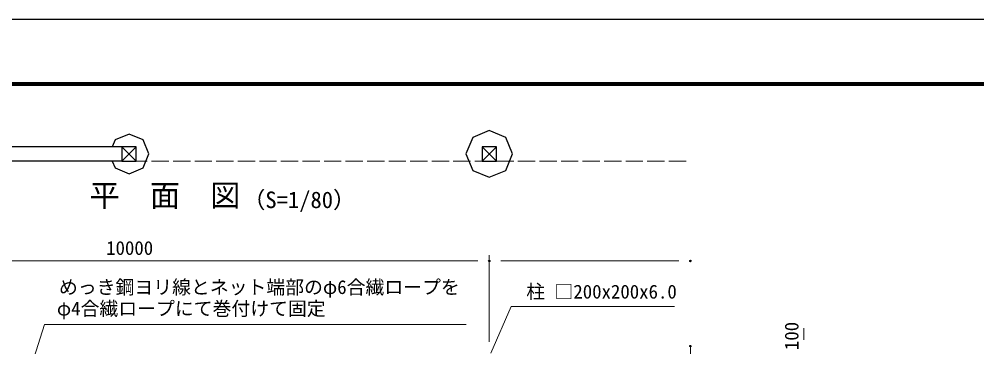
# Model space of a CAD drawing. Units: millimetres, scale not verified. Extents: x -16800 to 16800, y -11880 to 11880.
# Drawn here: x -9614 to 3717, y 7319 to 11880 of the extents above; entities that cross this region are included whole.
import ezdxf
from ezdxf.enums import TextEntityAlignment as Align

# ---------------------------------------------------------------- set-up
doc = ezdxf.new("R2010")
doc.units = ezdxf.units.MM
doc.header["$LTSCALE"] = 40
doc.header["$PDMODE"] = 32
doc.header["$PDSIZE"] = 20
doc.linetypes.add('DASHED', pattern=[7.5, 6, -1.5])
for name, color, linetype, lineweight in [('0-2_D-STR4', 7, 'Continuous', 25), ('0-3_D-STR-DIM', 7, 'Continuous', 13), ('0-6_D-STR-TXT', 7, 'Continuous', 13), ('0-7_D-TTL-TXT', 7, 'Continuous', 13), ('0-8_D-STR1', 1, 'Continuous', 25), ('0-B_D-STR2', 7, 'Continuous', 13), ('0-C_D-TTL', 7, 'Continuous', 25)]:
    doc.layers.add(name, color=color, linetype=linetype, lineweight=lineweight)
doc.layers.add('0-5_Defpoints', color=8, linetype='Continuous')
doc.styles.add('ＭＳ ゴシック', font='')
doc.styles.get('ＭＳ ゴシック').set_extended_font_data('MS Gothic')

msp = doc.modelspace()

# ---------------------------------------------------------------- linework, layer by layer
at = {"layer": '0-2_D-STR4'}
for points in [[(-8084.08, 10278.7), (-8278.54, 10198.16), (-8317.66, 10103.7)], [(-8317.66, 9903.7), (-8278.54, 9809.25), (-8084.08, 9728.7), (-7889.63, 9809.25), (-7809.08, 10003.7), (-7889.63, 10198.16), (-8084.08, 10278.7)]]:
    msp.add_lwpolyline(points, dxfattribs=at)
msp.add_lwpolyline([(-3395.08, 10003.7), (-3299.89, 9773.89), (-3070.08, 9678.7), (-2840.27, 9773.89), (-2745.08, 10003.7), (-2840.27, 10233.51), (-3070.08, 10328.7), (-3299.89, 10233.51)], close=True, dxfattribs=at)
at = {"layer": '0-3_D-STR-DIM'}
for p, q in [((-3070.08, 7388.52), (-3070.08, 8594.14)), ((-3070.08, 7388.52), (-3070.08, 8594.14)), ((-12910.08, 8514.14), (-3230.08, 8514.14)), ((-2910.08, 8514.14), (-430.08, 8514.14)), ((1309.92, 7417.52), (1309.92, 7577.52)), ((-270.08, 5958.83), (-270.08, 7329.93))]:
    msp.add_line(p, q, dxfattribs=at)
at = {"layer": '0-5_Defpoints'}
for p in [(-3070.08, 8514.14), (-270.08, 8514.14), (-270.08, 7329.93)]:
    msp.add_point(p, dxfattribs=at)
at = {"layer": '0-6_D-STR-TXT'}
for points in [[(-491.22, 7879), (-2767, 7879), (-3048.94, 7231.05)], [(-3391.03, 7628.16), (-9259.7, 7628.16), (-9408.52, 7159.43)]]:
    msp.add_lwpolyline(points, dxfattribs=at)
at = {"layer": '0-8_D-STR1'}
for p, q in [((-8184.08, 10103.7), (-12970.08, 10103.7)), ((-8184.08, 10103.7), (-7984.08, 9903.7)), ((-7984.08, 10103.7), (-8184.08, 9903.7)), ((-3170.08, 10103.7), (-2970.08, 9903.7)), ((-2970.08, 10103.7), (-3170.08, 9903.7)), ((-8184.08, 9903.7), (-12970.08, 9903.7))]:
    msp.add_line(p, q, dxfattribs=at)
for points in [[(-8184.08, 10103.7), (-8184.08, 9903.7), (-7984.08, 9903.7), (-7984.08, 10103.7)], [(-3170.08, 10103.7), (-3170.08, 9903.7), (-2970.08, 9903.7), (-2970.08, 10103.7)]]:
    msp.add_lwpolyline(points, close=True, dxfattribs=at)
at = {"layer": '0-B_D-STR2', "linetype": 'DASHED'}
msp.add_line((-13170.08, 9903.7), (-270.08, 9903.7), dxfattribs=at)
at = {"layer": '0-C_D-TTL', "color": 2}
msp.add_lwpolyline([(-16800, 11880), (16800, 11880), (16800, -11880), (-16800, -11880)], close=True, dxfattribs=at)
at = {"layer": '0-C_D-TTL'}
for points in [[(-15720, 11000), (15720, 11000), (15720, -11000), (-15720, -11000)], [(-15710, 10990), (15710, 10990), (15710, -10990), (-15710, -10990)], [(-15700, 10980), (15700, 10980), (15700, -10980), (-15700, -10980)], [(-15690, 10970), (15690, 10970), (15690, -10970), (-15690, -10970)], [(-15680, 10960), (15680, 10960), (15680, -10960), (-15680, -10960)]]:
    msp.add_lwpolyline(points, close=True, dxfattribs=at)

# ---------------------------------------------------------------- texts
at = {"layer": '0-3_D-STR-DIM', "style": 'ＭＳ ゴシック'}
msp.add_text('10000', height=192.4, dxfattribs=at).set_placement((-8402.68, 8541.13), align=Align.BOTTOM_LEFT)
msp.add_text('100', height=192.4, rotation=90, dxfattribs=at).set_placement((1292.46, 7274.12), align=Align.BOTTOM_LEFT)
at = {"layer": '0-6_D-STR-TXT', "style": 'ＭＳ ゴシック'}
for s, p in [('めっき鋼ヨリ線とネット端部のφ6合繊ロープを', (-9059.05, 7996.56)), ('柱 □200x200x6.0', (-2555.18, 7933.4)), ('φ4合繊ロープにて巻付けて固定', (-9088.49, 7698.3))]:
    msp.add_text(s, height=192.4, dxfattribs=at).set_placement(p, align=Align.BOTTOM_LEFT)
at = {"layer": '0-7_D-TTL-TXT', "style": 'ＭＳ ゴシック'}
for s, height, p in [('平\u3000面\u3000図', 307.9, (-8633.96, 9180.64)), ('（S=1/80）', 230.8, (-6501.27, 9180.83))]:
    msp.add_text(s, height=height, dxfattribs=at).set_placement(p, align=Align.BOTTOM_LEFT)

doc.saveas('drawing.dxf')
